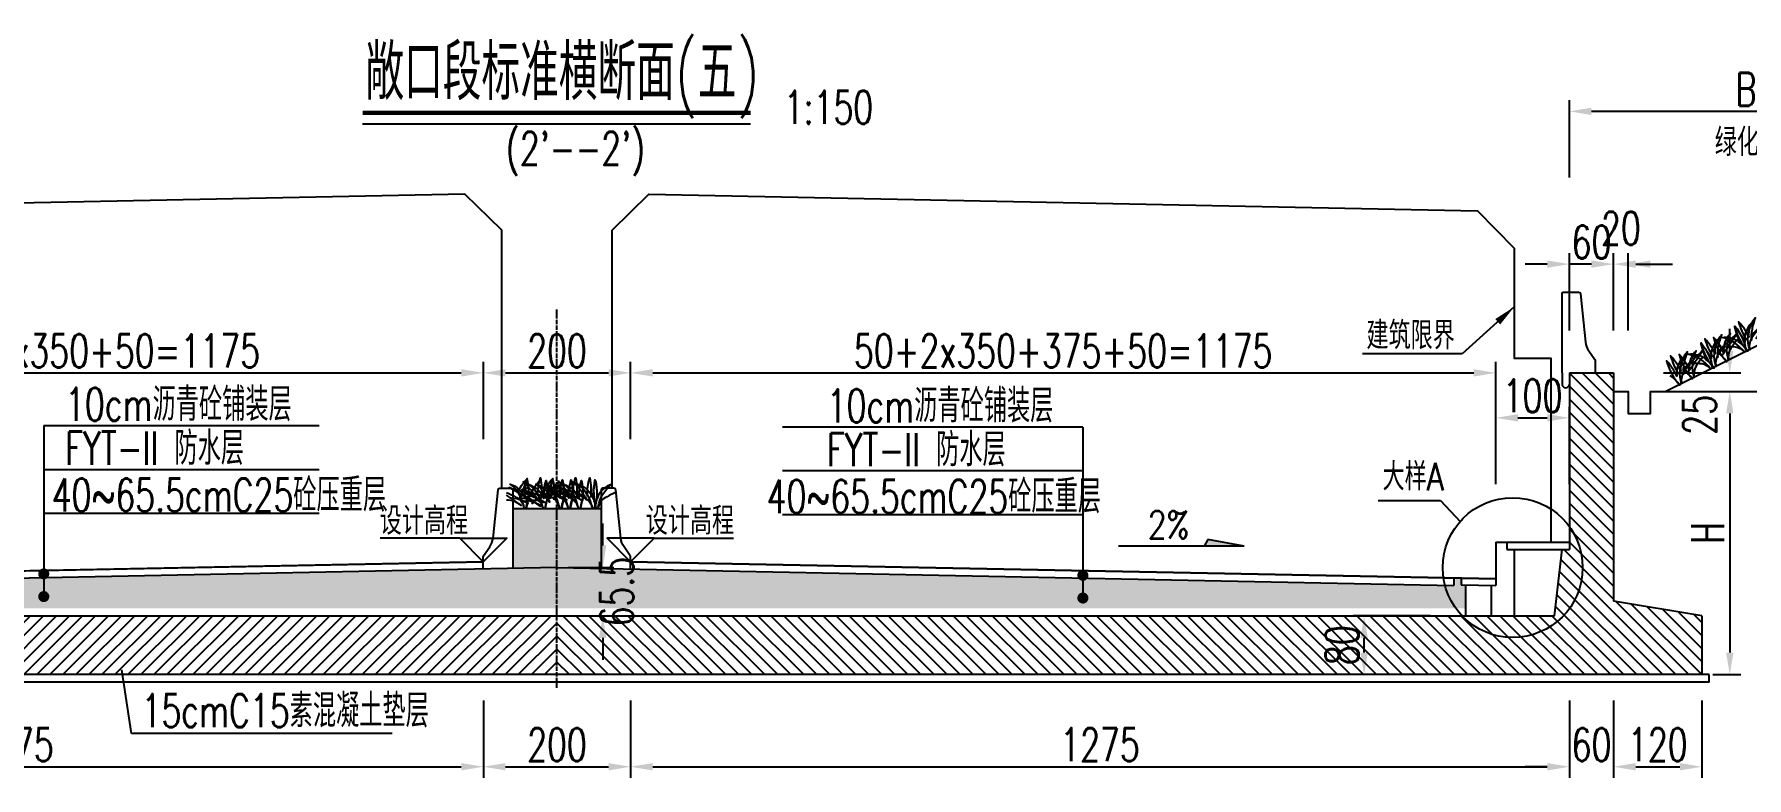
# Model space of a CAD drawing. Header units: millimetres. Extents: x -5615 to 11854, y -4751 to 15404.
# Drawn here: x 773 to 3099, y 1927 to 2938 of the extents above; entities that cross this region are included whole.
import ezdxf
from ezdxf.enums import TextEntityAlignment as Align

# ---------------------------------------------------------------- set-up
doc = ezdxf.new("R2010")
doc.units = ezdxf.units.MM
doc.header["$LTSCALE"] = 0.25
doc.header["$MEASUREMENT"] = 0
doc.linetypes.add('ACAD_ISO04W100', pattern=[30, 24, -3, 0, -3])
for name, color, linetype in [('3', 3, 'Continuous'), ('中心线', 5, 'ACAD_ISO04W100'), ('填充', 8, 'Continuous'), ('尺寸', 7, 'Continuous'), ('建筑限界', 9, 'Continuous'), ('文字', 7, 'Continuous'), ('标注', 7, 'Continuous'), ('次轮廓线', 7, 'Continuous'), ('轮廓线', 1, 'Continuous')]:
    doc.layers.add(name, color=color, linetype=linetype)
doc.styles.get("Standard").update_dxf_attribs({"font": 'simplex1.shx', "width": 0.7, "bigfont": 'hztxt.shx'})
doc.dimstyles.new('150', dxfattribs={"dimscale": 15, "dimtxt": 3, "dimasz": 2, "dimexe": 1, "dimexo": 1, "dimgap": 0.5, "dimtad": 1, "dimdec": 1, "dimdsep": 46, "dimtxsty": 'Standard', "dimcen": 0.5, "dimadec": 0, "dimazin": 0, "dimtfac": 1, "dimtdec": 1, "dimtofl": 0, "dimtmove": 2, "dimatfit": 3, "dimfxl": 0, "dimtolj": 1, "dimtzin": 0, "dimarcsym": 0})

# ---------------------------------------------------------------- blocks, each defined once
blk = doc.blocks.new('*D41')
at = {"layer": '标注', "color": 0, "lineweight": -2}
for p, q in [((107.9, 2032.3), (107.9, 1927.3)), ((1382.9, 2032.3), (1382.9, 1927.3)), ((137.9, 1942.3), (1352.9, 1942.3))]:
    blk.add_line(p, q, dxfattribs=at)
at = {"layer": '标注', "color": 0}
for points in [[(137.9, 1947.3), (137.9, 1937.3), (107.9, 1942.3)], [(1352.9, 1947.3), (1352.9, 1937.3), (1382.9, 1942.3)]]:
    blk.add_solid(points, dxfattribs=at)
at = {"layer": '标注', "color": 0, "insert": (745.4, 1972.3), "char_height": 45, "attachment_point": 5}
blk.add_mtext('\\A1;1275', dxfattribs=at)
blk = doc.blocks.new('*D42')
at = {"layer": '标注', "color": 0, "lineweight": -2}
for p, q in [((1382.9, 2032.3), (1382.9, 1927.3)), ((1582.9, 2032.3), (1582.9, 1927.3)), ((1412.9, 1942.3), (1552.9, 1942.3))]:
    blk.add_line(p, q, dxfattribs=at)
at = {"layer": '标注', "color": 0}
for points in [[(1412.9, 1947.3), (1412.9, 1937.3), (1382.9, 1942.3)], [(1552.9, 1947.3), (1552.9, 1937.3), (1582.9, 1942.3)]]:
    blk.add_solid(points, dxfattribs=at)
at = {"layer": '标注', "color": 0, "insert": (1482.9, 1972.3), "char_height": 45, "attachment_point": 5}
blk.add_mtext('\\A1;200', dxfattribs=at)
blk = doc.blocks.new('*D43')
at = {"layer": '标注', "color": 0, "lineweight": -2}
for p, q in [((1582.9, 2032.3), (1582.9, 1927.3)), ((2857.9, 2032.3), (2857.9, 1927.3)), ((1612.9, 1942.3), (2827.9, 1942.3))]:
    blk.add_line(p, q, dxfattribs=at)
at = {"layer": '标注', "color": 0}
for points in [[(1612.9, 1947.3), (1612.9, 1937.3), (1582.9, 1942.3)], [(2827.9, 1947.3), (2827.9, 1937.3), (2857.9, 1942.3)]]:
    blk.add_solid(points, dxfattribs=at)
at = {"layer": '标注', "color": 0, "insert": (2220.4, 1972.3), "char_height": 45, "attachment_point": 5}
blk.add_mtext('\\A1;1275', dxfattribs=at)
blk = doc.blocks.new('*D44')
at = {"layer": '标注', "color": 0, "lineweight": -2}
for p, q in [((2857.9, 2032.3), (2857.9, 1927.3)), ((2917.9, 2032.3), (2917.9, 1927.3)), ((2827.9, 1942.3), (2797.9, 1942.3)), ((2947.9, 1942.3), (2977.9, 1942.3))]:
    blk.add_line(p, q, dxfattribs=at)
at = {"layer": '标注', "color": 0}
for points in [[(2827.9, 1947.3), (2827.9, 1937.3), (2857.9, 1942.3)], [(2947.9, 1947.3), (2947.9, 1937.3), (2917.9, 1942.3)]]:
    blk.add_solid(points, dxfattribs=at)
at = {"layer": '标注', "color": 0, "insert": (2887.9, 1972.3), "char_height": 45, "attachment_point": 5}
blk.add_mtext('\\A1;60', dxfattribs=at)
blk = doc.blocks.new('*D45')
at = {"layer": '标注', "color": 0, "lineweight": -2}
for p, q in [((2917.9, 2032.3), (2917.9, 1927.3)), ((3037.9, 2032.3), (3037.9, 1927.3)), ((2947.9, 1942.3), (3007.9, 1942.3))]:
    blk.add_line(p, q, dxfattribs=at)
at = {"layer": '标注', "color": 0}
for points in [[(2947.9, 1947.3), (2947.9, 1937.3), (2917.9, 1942.3)], [(3007.9, 1947.3), (3007.9, 1937.3), (3037.9, 1942.3)]]:
    blk.add_solid(points, dxfattribs=at)
at = {"layer": '标注', "color": 0, "insert": (2977.9, 1972.3), "char_height": 45, "attachment_point": 5}
blk.add_mtext('\\A1;120', dxfattribs=at)
blk = doc.blocks.new('*D51')
at = {"layer": '标注', "color": 0, "lineweight": -2}
for p, q in [((207.9, 2387.6), (207.9, 2492.6)), ((1382.9, 2387.6), (1382.9, 2492.6)), ((237.9, 2477.6), (1352.9, 2477.6))]:
    blk.add_line(p, q, dxfattribs=at)
at = {"layer": '标注', "color": 0}
for points in [[(237.9, 2482.6), (237.9, 2472.6), (207.9, 2477.6)], [(1352.9, 2482.6), (1352.9, 2472.6), (1382.9, 2477.6)]]:
    blk.add_solid(points, dxfattribs=at)
at = {"layer": '标注', "color": 0, "insert": (795.4, 2507.6), "char_height": 45, "attachment_point": 5}
blk.add_mtext('\\A1;50+375+2x350+50=1175', dxfattribs=at)
blk = doc.blocks.new('*D52')
at = {"layer": '标注', "color": 0, "lineweight": -2}
for p, q in [((1382.9, 2387.6), (1382.9, 2492.6)), ((1582.9, 2387.6), (1582.9, 2492.6)), ((1412.9, 2477.6), (1552.9, 2477.6))]:
    blk.add_line(p, q, dxfattribs=at)
at = {"layer": '标注', "color": 0}
for points in [[(1412.9, 2482.6), (1412.9, 2472.6), (1382.9, 2477.6)], [(1552.9, 2482.6), (1552.9, 2472.6), (1582.9, 2477.6)]]:
    blk.add_solid(points, dxfattribs=at)
at = {"layer": '标注', "color": 0, "insert": (1482.9, 2507.6), "char_height": 45, "attachment_point": 5}
blk.add_mtext('\\A1;200', dxfattribs=at)
blk = doc.blocks.new('*D53')
at = {"layer": '标注', "color": 0, "lineweight": -2}
for p, q in [((2857.9, 2535.4), (2857.9, 2640.4)), ((2917.9, 2535.4), (2917.9, 2640.4)), ((2827.9, 2625.4), (2797.9, 2625.4)), ((2947.9, 2625.4), (2977.9, 2625.4))]:
    blk.add_line(p, q, dxfattribs=at)
at = {"layer": '标注', "color": 0}
for points in [[(2827.9, 2630.4), (2827.9, 2620.4), (2857.9, 2625.4)], [(2947.9, 2630.4), (2947.9, 2620.4), (2917.9, 2625.4)]]:
    blk.add_solid(points, dxfattribs=at)
at = {"layer": '标注', "color": 0, "insert": (2887.9, 2655.4), "char_height": 45, "attachment_point": 5}
blk.add_mtext('\\A1;60', dxfattribs=at)
blk = doc.blocks.new('*D54')
at = {"layer": '标注', "color": 0, "lineweight": -2}
for p, q in [((1582.9, 2387.6), (1582.9, 2492.6)), ((2757.9, 2387.6), (2757.9, 2492.6)), ((1612.9, 2477.6), (2727.9, 2477.6))]:
    blk.add_line(p, q, dxfattribs=at)
at = {"layer": '标注', "color": 0}
for points in [[(1612.9, 2482.6), (1612.9, 2472.6), (1582.9, 2477.6)], [(2727.9, 2482.6), (2727.9, 2472.6), (2757.9, 2477.6)]]:
    blk.add_solid(points, dxfattribs=at)
at = {"layer": '标注', "color": 0, "insert": (2170.4, 2507.6), "char_height": 45, "attachment_point": 5}
blk.add_mtext('\\A1;50+2x350+375+50=1175', dxfattribs=at)
blk = doc.blocks.new('*D55')
at = {"layer": '标注', "color": 0, "lineweight": -2}
for p, q in [((2757.9, 2326.5), (2757.9, 2431.5)), ((2857.9, 2326.5), (2857.9, 2431.5)), ((2787.9, 2416.5), (2827.9, 2416.5))]:
    blk.add_line(p, q, dxfattribs=at)
at = {"layer": '标注', "color": 0}
for points in [[(2787.9, 2421.5), (2787.9, 2411.5), (2757.9, 2416.5)], [(2827.9, 2421.5), (2827.9, 2411.5), (2857.9, 2416.5)]]:
    blk.add_solid(points, dxfattribs=at)
at = {"layer": '标注', "color": 0, "insert": (2807.9, 2446.5), "char_height": 45, "attachment_point": 5}
blk.add_mtext('\\A1;100', dxfattribs=at)
blk = doc.blocks.new('箭头')
at = {"layer": '尺寸'}
blk.add_hatch(color=256, dxfattribs=at).paths.add_polyline_path([(0, 0), (-0.35, 0.6), (-3.63, 0)])
for p, q in [((-3.63, 0), (-0.35, 0.6)), ((-3.63, 0), (7.74, 0)), ((-0.35, 0.6), (0, 0))]:
    blk.add_line(p, q, dxfattribs=at)
blk = doc.blocks.new('*D159')
at = {"layer": '标注', "color": 0, "lineweight": -2}
for p, q in [((2669.1, 2147.5), (2564.1, 2147.5)), ((2579.1, 2097.5), (2579.1, 2117.5)), ((2669.1, 2067.5), (2564.1, 2067.5))]:
    blk.add_line(p, q, dxfattribs=at)
at = {"layer": '标注', "color": 0}
for points in [[(2574.1, 2117.5), (2584.1, 2117.5), (2579.1, 2147.5)], [(2574.1, 2097.5), (2584.1, 2097.5), (2579.1, 2067.5)]]:
    blk.add_solid(points, dxfattribs=at)
at = {"layer": '标注', "color": 0, "insert": (2549.1, 2107.5), "char_height": 45, "attachment_point": 5, "rotation": 90}
blk.add_mtext('\\A1;80', dxfattribs=at)
blk = doc.blocks.new('*D242')
at = {"layer": '标注', "color": 0, "lineweight": -2}
for p, q in [((2985.7, 2452.5), (3090.7, 2452.5)), ((3075.7, 2422.5), (3075.7, 2097.5)), ((3052.9, 2067.5), (3090.7, 2067.5))]:
    blk.add_line(p, q, dxfattribs=at)
at = {"layer": '标注', "color": 0}
for points in [[(3070.7, 2422.5), (3080.7, 2422.5), (3075.7, 2452.5)], [(3070.7, 2097.5), (3080.7, 2097.5), (3075.7, 2067.5)]]:
    blk.add_solid(points, dxfattribs=at)
at = {"layer": '标注', "color": 0, "insert": (3045.7, 2260), "char_height": 45, "attachment_point": 5, "rotation": 90}
blk.add_mtext('\\A1;H', dxfattribs=at)
blk = doc.blocks.new('*D245')
at = {"layer": '标注', "color": 0, "lineweight": -2}
for p, q in [((1545, 2243), (1545, 2273)), ((1497.9, 2213), (1560, 2213)), ((1497.9, 2147.5), (1560, 2147.5)), ((1545, 2117.5), (1545, 2087.5))]:
    blk.add_line(p, q, dxfattribs=at)
at = {"layer": '标注', "color": 0}
for points in [[(1540, 2243), (1550, 2243), (1545, 2213)], [(1540, 2117.5), (1550, 2117.5), (1545, 2147.5)]]:
    blk.add_solid(points, dxfattribs=at)
at = {"layer": '标注', "color": 0, "insert": (1564.2, 2180.2), "char_height": 45, "attachment_point": 5, "rotation": 90}
blk.add_mtext('\\A1;65.5', dxfattribs=at)
blk = doc.blocks.new('*D256')
at = {"layer": '标注', "color": 0, "lineweight": -2}
for p, q in [((2857.9, 2743), (2857.9, 2848)), ((3337.9, 2743), (3337.9, 2848)), ((3307.9, 2833), (2887.9, 2833))]:
    blk.add_line(p, q, dxfattribs=at)
at = {"layer": '标注', "color": 0}
for points in [[(2887.9, 2838), (2887.9, 2828), (2857.9, 2833)], [(3307.9, 2838), (3307.9, 2828), (3337.9, 2833)]]:
    blk.add_solid(points, dxfattribs=at)
at = {"layer": '标注', "color": 0, "insert": (3097.9, 2863), "char_height": 45, "attachment_point": 5}
blk.add_mtext('\\A1;B', dxfattribs=at)
blk = doc.blocks.new('*D268')
at = {"layer": '标注', "color": 0, "lineweight": -2}
for p, q in [((3075.7, 2507.5), (3075.7, 2537.5)), ((2985.7, 2477.5), (3090.7, 2477.5)), ((3002.9, 2452.5), (3090.7, 2452.5)), ((3075.7, 2422.5), (3075.7, 2392.5))]:
    blk.add_line(p, q, dxfattribs=at)
at = {"layer": '标注', "color": 0}
for points in [[(3070.7, 2507.5), (3080.7, 2507.5), (3075.7, 2477.5)], [(3070.7, 2422.5), (3080.7, 2422.5), (3075.7, 2452.5)]]:
    blk.add_solid(points, dxfattribs=at)
at = {"layer": '标注', "color": 0, "insert": (3034.8, 2420.6), "char_height": 45, "attachment_point": 5, "rotation": 90}
blk.add_mtext('\\A1;25', dxfattribs=at)
blk = doc.blocks.new('*D304')
at = {"color": 0, "lineweight": -2}
for p, q in [((2917.9, 2535.4), (2917.9, 2640.4)), ((2937.9, 2535.4), (2937.9, 2640.4)), ((2887.9, 2625.4), (2857.9, 2625.4)), ((2967.9, 2625.4), (2997.9, 2625.4))]:
    blk.add_line(p, q, dxfattribs=at)
at = {"color": 0}
for points in [[(2887.9, 2630.4), (2887.9, 2620.4), (2917.9, 2625.4)], [(2967.9, 2630.4), (2967.9, 2620.4), (2937.9, 2625.4)]]:
    blk.add_solid(points, dxfattribs=at)
at = {"color": 0, "insert": (2927.9, 2674.1), "char_height": 45, "attachment_point": 5}
blk.add_mtext('\\A1;20', dxfattribs=at)

msp = doc.modelspace()

# ---------------------------------------------------------------- hatches: boundary and pattern name
at = {"layer": '填充'}
h = msp.add_hatch(dxfattribs=at)
h.set_pattern_fill('ANSI31', color=256, scale=100, style=0)
h.set_pattern_definition([(45, (0, -17.009), (-8.838835, 8.838835), [])])
h.paths.add_polyline_path([(1482.87, 2067.47), (1482.87, 2147.47), (253.65, 2147.47, -0.6771338), (89.84, 2212.97, -0.1578684), (107.87, 2268.66), (107.87, 2477.47), (47.87, 2477.47), (47.87, 2167.47), (-72.13, 2147.47), (-72.13, 2067.47)])
h.paths.add_polyline_path([(253.65, 2147.47), (127.98, 2147.47), (117.87, 2237.47), (107.87, 2237.47), (107.87, 2268.66, 0.1578684), (89.84, 2212.97, 0.6771338)], flags=17)
h.paths.add_polyline_path([(373.39, 2078.37), (373.39, 2136.57), (440.89, 2136.57), (440.89, 2078.37)], flags=24)
h = msp.add_hatch(dxfattribs=at)
h.set_pattern_fill('ANSI31', color=256, scale=100, style=0)
h.set_pattern_definition([(135, (2965.737, -17.009), (8.838835, 8.838835), [])])
h.paths.add_polyline_path([(1482.87, 2147.47), (2712.09, 2147.47, 0.6771338), (2875.9, 2212.97, 0.1578684), (2857.87, 2268.66), (2857.87, 2477.47), (2917.87, 2477.47), (2917.87, 2167.47), (3037.87, 2147.47), (3037.87, 2067.47), (1482.87, 2067.47)])
h.paths.add_polyline_path([(2712.09, 2147.47), (2837.76, 2147.47), (2847.87, 2237.47), (2857.87, 2237.47), (2857.87, 2268.66, -0.1578684), (2875.9, 2212.97, -0.6771338)], flags=17)
h.paths.add_polyline_path([(2592.35, 2078.37), (2592.35, 2136.57), (2524.85, 2136.57), (2524.85, 2078.37)], flags=24)
h = msp.add_hatch(dxfattribs=at)
h.set_pattern_fill('AR-SAND', color=256, style=0)
h.set_pattern_definition([(37.5, (0, 2534.5162), (-0.0629934, 1.9268238), [0, -1.52, 0, -1.7, 0, -1.625]), (7.5, (0, 2534.5162), (1.7697767, 2.822146), [0, -0.82, 0, -1.37, 0, -0.525]), (327.5, (-1.23, 2534.5162), (3.1141419, 0.005659), [0, -0.5, 0, -1.8, 0, -2.35]), (317.5, (-1.23, 2534.5162), (3.0061266, 0.8776756), [0, -0.25, 0, -1.18, 0, -1.35])])
h.paths.add_polyline_path([(1542.87, 2293.25), (1482.87, 2293.25), (1482.87, 2212.97), (1542.87, 2211.77)])
h.paths.add_polyline_path([(1482.87, 2293.25), (1422.87, 2293.25), (1422.87, 2211.77), (1482.87, 2212.97)])
h = msp.add_hatch(dxfattribs=at)
h.set_pattern_fill('AR-CONC', color=256, scale=5, style=0)
h.set_pattern_definition([(50, (-5e-13, 1627.947), (35.863, -3.1376), [3.75, -41.25]), (355, (-5e-13, 1627.947), (-6.9376, 37.6096), [3, -33]), (100.4514, (2.99, 1627.685), (28.9255, 34.472), [3.187, -35.0571]), (46.1842, (-5e-13, 1637.947), (53.362, -8.276), [5.625, -61.875]), (96.6356, (4.447, 1637.257), (46.7331, 48.7059), [4.7805, -52.5856]), (351.1842, (-5e-13, 1637.947), (46.7331, 48.706), [4.5, -49.5]), (21, (5, 1635.447), (29.84535, -20.13094), [3.75, -41.25]), (326, (5, 1635.447), (12.1658, 36.2575), [3, -33]), (71.4514, (7.487, 1633.77), (42.0111, 16.1265), [3.187, -35.0571]), (37.5, (-5e-13, 1627.947), (0.60799, 16.64469), [0, -32.6, 0, -33.5, 0, -33.125]), (7.5, (-5e-13, 1627.947), (13.15348, 19.72059), [0, -19.1, 0, -31.85, 0, -12.625]), (327.5, (-11.15, 1627.947), (26.69112, -1.12774), [0, -12.5, 0, -39, 0, -51.75]), (317.5, (-16.15, 1627.947), (29.1593, 5.00525), [0, -16.25, 0, -25.9, 0, -36.75])])
h.paths.add_polyline_path([(1382.87, 2157.47), (1382.87, 2210.97), (262.87, 2188.57), (262.87, 2198.57), (252.87, 2198.37), (252.87, 2188.27), (247.87, 2188.17), (247.87, 2157.47)])
h.paths.add_polyline_path([(1382.87, 2210.97), (1382.87, 2157.47), (1482.87, 2157.47), (1482.87, 2212.97)])
h = msp.add_hatch(dxfattribs=at)
h.set_pattern_fill('AR-CONC', color=256, scale=5, style=0)
h.set_pattern_definition([(130, (2965.737, 1627.947), (-35.863, -3.1376), [3.75, -41.25]), (185, (2965.737, 1627.947), (6.9376, 37.6096), [3, -33]), (79.5486, (2962.75, 1627.685), (-28.9255, 34.472), [3.187, -35.0571]), (133.8158, (2965.737, 1637.947), (-53.362, -8.276), [5.625, -61.875]), (83.3644, (2961.29, 1637.257), (-46.7331, 48.7059), [4.7805, -52.5856]), (188.8158, (2965.737, 1637.947), (-46.7331, 48.706), [4.5, -49.5]), (159, (2960.737, 1635.447), (-29.84535, -20.13094), [3.75, -41.25]), (214, (2960.737, 1635.447), (-12.1658, 36.2575), [3, -33]), (108.5486, (2958.25, 1633.77), (-42.0111, 16.1265), [3.187, -35.0571]), (142.5, (2965.737, 1627.947), (-0.60799, 16.64469), [0, -32.6, 0, -33.5, 0, -33.125]), (172.5, (2965.737, 1627.947), (-13.15348, 19.72059), [0, -19.1, 0, -31.85, 0, -12.625]), (212.5, (2976.887, 1627.947), (-26.69112, -1.12774), [0, -12.5, 0, -39, 0, -51.75]), (222.5, (2981.887, 1627.947), (-29.1593, 5.00525), [0, -16.25, 0, -25.9, 0, -36.75])])
h.paths.add_polyline_path([(1582.87, 2210.97), (2702.87, 2188.57), (2702.87, 2198.57), (2712.87, 2198.37), (2712.87, 2188.27), (2717.87, 2188.17), (2717.87, 2157.47), (1582.87, 2157.47)])
h.paths.add_polyline_path([(1482.87, 2212.97), (1582.87, 2210.97), (1582.87, 2157.47), (1482.87, 2157.47)])

# ---------------------------------------------------------------- linework, layer by layer
for p, q in [((1218.92, 2816.05), (1745.88, 2816.05)), ((3090.72, 2452.47), (3226.61, 2452.47)), ((2598.24, 2304.06), (2682.85, 2304.06)), ((2682.85, 2304.06), (2709.39, 2275.52)), ((1422.87, 2293.25), (1542.87, 2293.25)), ((1351.05, 2252.79), (1242.95, 2252.79)), ((1614.69, 2252.79), (1722.79, 2252.79)), ((904.86, 1987.68), (892.05, 2074.05)), ((1259.23, 1987.68), (904.86, 1987.68))]:
    msp.add_line(p, q)
at = {"ltscale": 100}
for p, q in [((785.89, 2406.01), (785.89, 2173.58)), ((785.89, 2406.01), (1159.77, 2406.01)), ((2197.16, 2404.03), (1789.2, 2404.03)), ((2197.16, 2404.03), (2197.16, 2171.6)), ((785.89, 2346.4), (1159.77, 2346.4)), ((2197.16, 2344.42), (1789.2, 2344.42)), ((785.89, 2286.8), (1159.77, 2286.8)), ((2197.16, 2284.82), (1789.2, 2284.82))]:
    msp.add_line(p, q, dxfattribs=at)
for points, format in [([(1218.92, 2831.05, 6, 6, 0), (1745.88, 2831.05, 0.6, 0.6, 0)], "xyseb"), ([(2847.87, 2477.47), (2847.87, 2584.97, -0.4142136), (2850.37, 2587.47), (2870.32, 2587.47, -0.3839793), (2872.8, 2585.23), (2879.69, 2519.49, 0.1263332), (2884.1, 2507.6), (2892.42, 2495.62, -0.1529225), (2892.87, 2494.19), (2892.87, 2477.47)], "xyb"), ([(1382.87, 2210.97), (1382.87, 2227.69, -0.1529225), (1383.32, 2229.12), (1391.63, 2241.1, 0.1263332), (1396.05, 2252.99), (1402.93, 2318.73, -0.3839793), (1405.42, 2320.97), (1420.37, 2320.97, -0.4142136), (1422.87, 2318.47), (1422.87, 2211.77)], "xyb"), ([(1582.87, 2210.97), (1582.87, 2227.69, 0.1529225), (1582.42, 2229.12), (1574.1, 2241.1, -0.1263332), (1569.69, 2252.99), (1562.8, 2318.73, 0.3839793), (1560.32, 2320.97), (1545.37, 2320.97, 0.4142136), (1542.87, 2318.47), (1542.87, 2211.77)], "xyb")]:
    msp.add_lwpolyline(points, format=format)
at = {"const_width": 7.5}
for points in [[(782.14, 2204.43, 1), (789.64, 2204.43, 1)], [(2200.91, 2202.45, -1), (2193.41, 2202.45, -1)], [(782.14, 2173.58, 1), (789.64, 2173.58, 1)], [(2200.91, 2171.6, -1), (2193.41, 2171.6, -1)]]:
    msp.add_lwpolyline(points, format="xyb", close=True, dxfattribs=at)
msp.add_circle((2780.9, 2212.97), 95)
at = {"layer": '3', "color": 9}
for points in [[(3065.13, 2513.28, -0.0394978), (3078.13, 2513.44, -0.232087), (3095.17, 2506.13, 0.1911867), (3064.51, 2525.88, -0.2267195), (3090.87, 2517.78, -0.091203), (3082.66, 2541.29, -0.1239074), (3098.25, 2506.78, -0.0624947), (3095.42, 2525.4)], [(3115.06, 2537.31, 0.0394978), (3107.13, 2527, 0.232087), (3102.75, 2508.98, -0.1911867), (3105.35, 2545.37, 0.2267195), (3096.01, 2519.42, 0.091203), (3082.13, 2540.09, 0.1239074), (3100.38, 2506.92, 0.0624947), (3087.19, 2520.35)], [(3111.01, 2524.34, 0.013375), (3131.21, 2554.04, 0.001492), (3107.17, 2531.12, 0.302407), (3105.14, 2522, -0.1063996), (3110.83, 2552.2, 0.2267195), (3101.49, 2526.26, 0.091203), (3087.61, 2546.93, 0.074282), (3098.61, 2522.25)], [(3019.38, 2490.4, -0.0394978), (3032.38, 2490.57, -0.232087), (3049.42, 2483.25, 0.1911867), (3018.76, 2503, -0.2267195), (3045.12, 2494.91, -0.091203), (3036.91, 2518.41, -0.1239074), (3052.5, 2483.91, -0.0624947), (3049.67, 2502.53)], [(3069.31, 2514.43, 0.0394978), (3061.38, 2504.13, 0.232087), (3057.01, 2486.11, -0.1911867), (3059.6, 2522.49, 0.2267195), (3050.27, 2496.54, 0.091203), (3036.38, 2517.21, 0.1239074), (3054.64, 2484.04, 0.0624947), (3041.44, 2497.48)], [(3065.26, 2501.47, 0.013375), (3085.46, 2531.16, 0.001492), (3061.43, 2508.25, 0.302407), (3059.39, 2499.13, -0.1063996), (3065.08, 2529.33, 0.2267195), (3055.75, 2503.38, 0.091203), (3041.86, 2524.05, 0.074282), (3052.86, 2499.38)], [(3086.46, 2523.01, 0.0394978), (3078.52, 2512.7, 0.232087), (3074.15, 2494.68, -0.1911867), (3076.75, 2531.06, 0.2267195), (3067.41, 2505.12, 0.091203), (3053.53, 2525.79, 0.1239074), (3071.78, 2492.61, 0.0624947), (3058.58, 2506.05)], [(3022.66, 2491.11, 0.0394978), (3014.73, 2480.8, 0.232087), (3010.35, 2462.78, -0.1911867), (3012.95, 2499.17, 0.2267195), (3003.61, 2473.22, 0.091203), (2989.73, 2493.89, 0.1239074), (3007.98, 2460.72, 0.0624947), (2994.79, 2474.15)], [(3018.61, 2478.14, 0.013375), (3038.81, 2507.84, 0.001492), (3014.77, 2484.92, 0.302407), (3012.74, 2475.8, -0.1063996), (3018.43, 2506, 0.2267195), (3009.09, 2480.06, 0.091203), (2995.21, 2500.73, 0.074282), (3006.21, 2476.05)], [(3039.8, 2499.68, 0.0394978), (3031.87, 2489.37, 0.232087), (3027.5, 2471.35, -0.1911867), (3030.09, 2507.74, 0.2267195), (3020.76, 2481.79, 0.091203), (3006.87, 2502.46, 0.1239074), (3025.13, 2469.29, 0.0624947), (3011.93, 2482.73)], [(1414.35, 2314.96, -0.0394978), (1426.05, 2309.29, -0.232087), (1438.02, 2295.13, 0.1911867), (1419.43, 2326.51, -0.2267195), (1439.38, 2307.48, -0.091203), (1442.56, 2332.17, -0.1239074), (1441.07, 2294.34, -0.0624947), (1446.86, 2312.26)], [(1449.47, 2304.34, -0.013375), (1418.13, 2321.86, -0.001492), (1449.87, 2312.12, -0.302407), (1455.77, 2304.87, 0.1063996), (1437.17, 2329.34, -0.2267195), (1457.13, 2310.31, -0.091203), (1460.3, 2335, -0.074282), (1461.5, 2308.02)], [(1431.15, 2317.89, -0.0656242), (1442.48, 2334.1, 0.0063244), (1440.16, 2328.19, 0.0063244)], [(1466.56, 2301.51, -0.013375), (1435.21, 2319.03, -0.001492), (1466.96, 2309.29, -0.302407), (1472.85, 2302.04, 0.1063996), (1454.26, 2326.51, -0.2267195), (1474.21, 2307.48, -0.091203), (1477.39, 2332.17, -0.074282), (1478.59, 2305.19)], [(1439.73, 2327.04, 0.0112436), (1436.03, 2316.39)], [(1440.05, 2314.12, -0.0394978), (1451.76, 2308.45, -0.232087), (1463.73, 2294.29, 0.1911867), (1445.13, 2325.67, -0.2267195), (1465.09, 2306.64, -0.091203), (1468.26, 2331.34, -0.1239074), (1466.77, 2293.5, -0.0624947), (1472.57, 2311.43)], [(1448.24, 2315.06, -0.0656242), (1459.56, 2331.27, 0.0063244), (1457.25, 2325.36, 0.0063244)], [(1461.65, 2307.03, -0.1130591), (1477.31, 2334.1, -0.0330136), (1466.37, 2307.08, -0.0330136)], [(1462.29, 2314.96, -0.0394978), (1473.99, 2309.29, -0.232087), (1485.96, 2295.13, 0.1911867), (1467.37, 2326.51, -0.2267195), (1487.32, 2307.48, -0.091203), (1490.5, 2332.17, -0.1239074), (1489.01, 2294.34, -0.0624947), (1494.8, 2312.26)], [(1497.41, 2304.34, -0.013375), (1466.07, 2321.86, -0.001492), (1497.81, 2312.12, -0.302407), (1503.71, 2304.87, 0.1063996), (1485.11, 2329.34, -0.2267195), (1505.07, 2310.31, -0.091203), (1508.24, 2335, -0.074282), (1509.44, 2308.02)], [(1466.36, 2307.63, -0.2245474), (1488.42, 2325.94, -0.0120292), (1470.64, 2304.77)], [(1473.94, 2314.22, -0.0656242), (1485.27, 2330.43, 0.0063244), (1482.95, 2324.53, 0.0063244)], [(1474.03, 2314.96, -0.0394978), (1485.73, 2309.29, -0.232087), (1497.7, 2295.13, 0.1911867), (1479.11, 2326.51, -0.2267195), (1499.06, 2307.48, -0.091203), (1502.24, 2332.17, -0.1239074), (1500.75, 2294.34, -0.0624947), (1506.54, 2312.26)], [(1516.58, 2304.34, -0.013375), (1485.23, 2321.86, -0.001492), (1516.98, 2312.12, -0.302407), (1522.87, 2304.87, 0.1063996), (1504.28, 2329.34, -0.2267195), (1524.23, 2310.31, -0.091203), (1527.41, 2335, -0.074282), (1528.61, 2308.02)], [(1487.99, 2314.12, -0.0394978), (1499.7, 2308.45, -0.232087), (1511.67, 2294.29, 0.1911867), (1493.07, 2325.67, -0.2267195), (1513.03, 2306.64, -0.091203), (1516.2, 2331.34, -0.1239074), (1514.71, 2293.5, -0.0624947), (1520.51, 2311.43)], [(1507.16, 2314.12, -0.0394978), (1518.86, 2308.45, -0.232087), (1530.83, 2294.29, 0.1911867), (1512.24, 2325.67, -0.2267195), (1532.19, 2306.64, -0.091203), (1535.37, 2331.34, -0.1239074), (1533.88, 2293.5, -0.0624947), (1539.67, 2311.43)], [(1562.57, 2314.96, 0.0394978), (1550.86, 2309.29, 0.232087), (1538.89, 2295.13, -0.1911867), (1557.49, 2326.51, 0.2267195), (1537.53, 2307.48, 0.091203), (1534.36, 2332.17, 0.1239074), (1535.85, 2294.34, 0.0624947), (1530.05, 2312.26)], [(1414.35, 2305.09, -0.2088897), (1434.15, 2297.16, 0.0309304), (1414.35, 2311.17)], [(1444.88, 2299.43, 0.0931805), (1425.61, 2306.91, -0.1501755), (1449.46, 2304.23, -0.1501755)], [(1432.25, 2307.6, -0.0444766), (1434.62, 2312.37)], [(1434.75, 2312.3, 0.0048651), (1433.38, 2307.61, 0.0048651)], [(1437.25, 2316.02, -0.0794345), (1444.41, 2322.2, -0.0794345)], [(1439.62, 2307.1, -0.0226272), (1441.14, 2308.78, -0.0226272)], [(1440.72, 2309.01, 0.0066718), (1439.66, 2307.1)], [(1440.05, 2304.25, -0.2088897), (1459.85, 2296.33, 0.0309304), (1440.05, 2310.33)], [(1461.97, 2296.6, 0.0931805), (1442.7, 2304.08, -0.1501755), (1466.55, 2301.4, -0.1501755)], [(1464.45, 2320.97, -0.0551464), (1470.68, 2323.11, 0.0175385), (1466.78, 2318.88)], [(1482.52, 2323.38, 0.0112436), (1478.82, 2312.73)], [(1480.04, 2312.35, -0.0794345), (1487.2, 2318.53, -0.0794345)], [(1448.98, 2299.53, -0.0444766), (1450.16, 2301.91)], [(1450.23, 2301.88, 0.0048651), (1449.54, 2299.54, 0.0048651)]]:
    msp.add_lwpolyline(points, format="xyb", dxfattribs=at)
at = {"layer": '中心线'}
msp.add_line((1482.87, 2049.68), (1482.87, 2563.55), dxfattribs=at)
at = {"layer": '建筑限界'}
for points in [[(1407.87, 2320.97), (1407.87, 2671.47), (1357.87, 2720.47), (232.87, 2697.97), (182.87, 2646.97), (182.87, 2497.47), (132.87, 2497.47), (132.87, 2247.47)], [(1557.87, 2320.97), (1557.87, 2671.47), (1607.87, 2720.47), (2732.87, 2697.97), (2782.87, 2646.97), (2782.87, 2497.47), (2832.87, 2497.47), (2832.87, 2247.47)], [(207.87, 2197.47), (1382.87, 2220.97)], [(2757.87, 2197.47), (1582.87, 2220.97)]]:
    msp.add_lwpolyline(points, dxfattribs=at)
at = {"layer": '次轮廓线'}
for p, q in [((2757.87, 2247.47), (2757.87, 2188.47)), ((2757.87, 2247.47), (2857.87, 2247.47)), ((2772.87, 2247.47), (2772.87, 2237.47)), ((2772.87, 2237.47), (2857.87, 2237.47)), ((2782.87, 2237.47), (2782.87, 2147.47)), ((1382.87, 2220.97), (207.87, 2197.47)), ((1482.87, 2212.97), (264.87, 2188.61)), ((1482.87, 2212.97), (2700.87, 2188.61)), ((1582.87, 2220.97), (2757.87, 2197.47)), ((2700.87, 2198.57), (2700.87, 2188.61)), ((2710.87, 2198.37), (2710.87, 2189.41)), ((2710.87, 2189.41), (2757.87, 2188.47)), ((2716.87, 2189.29), (2716.87, 2147.47)), ((2751.87, 2188.59), (2751.87, 2147.47)), ((3047.87, 2057.47), (-82.13, 2057.47)), ((3047.87, 2057.47), (3047.87, 2067.47))]:
    msp.add_line(p, q, dxfattribs=at)
for points in [[(1351.05, 2252.79), (1414.69, 2252.79), (1382.87, 2220.97)], [(1614.69, 2252.79), (1551.05, 2252.79), (1582.87, 2220.97)]]:
    msp.add_lwpolyline(points, close=True, dxfattribs=at)
at = {"layer": '轮廓线'}
for p, q in [((2987.87, 2452.47), (3337.87, 2627.47)), ((2847.87, 2477.47), (2847.87, 2462.47)), ((2857.87, 2477.47), (2917.87, 2477.47)), ((2857.87, 2477.47), (2857.87, 2237.47)), ((2917.87, 2477.47), (2917.87, 2167.47)), ((2837.76, 2147.47), (2847.87, 2237.47)), ((3037.87, 2147.47), (2917.87, 2167.47)), ((127.98, 2147.47), (2837.76, 2147.47)), ((3037.87, 2147.47), (3037.87, 2067.47)), ((3047.87, 2067.47), (-82.13, 2067.47))]:
    msp.add_line(p, q, dxfattribs=at)
msp.add_lwpolyline([(2917.87, 2452.47), (2937.87, 2452.47), (2937.87, 2422.47), (2967.87, 2422.47), (2967.87, 2452.47), (2987.87, 2452.47)], dxfattribs=at)
msp.add_arc((2852.87, 2462.47), 5, 180, 0, dxfattribs=at)

# ---------------------------------------------------------------- block references
at = {"layer": '尺寸', "xscale": -15, "yscale": 15, "zscale": 15}
msp.add_blockref('箭头', (2361.64, 2242.3), dxfattribs=at)

# ---------------------------------------------------------------- texts
at = {"width": 0.8}
msp.add_text('绿化带', height=37.5, dxfattribs=at).set_placement((3100.27, 2791.12), align=Align.MIDDLE_CENTER)
at = {"layer": '文字', "width": 0.7}
for s, height, p in [('敞口段标准横断面(五)', 75, (1222.83, 2848.55)), ('1:150', 45, (1790.88, 2816.05)), ("(2'--2')", 45, (1413.57, 2760.24)), ('10cm沥青砼铺装层', 45, (814.9, 2412.33)), ('10cm沥青砼铺装层', 45, (1849.35, 2410.35)), ('FYT-II 防水层', 45, (814.9, 2352.73)), ('FYT-II 防水层', 45, (1849.35, 2350.74)), ('40~65.5cmC25砼压重层', 45, (796.78, 2289.12)), ('40~65.5cmC25砼压重层', 45, (1767.72, 2287.14)), ('15cmC15素混凝土垫层', 45, (918.71, 1996.02))]:
    msp.add_text(s, height=height, dxfattribs=at).set_placement(p)
at = {"layer": '文字', "width": 0.8}
for s, p in [('建筑限界', (2642.3, 2528.45)), ('设计高程', (1302.26, 2276.42)), ('设计高程', (1663.47, 2276.42)), ('2%', (2313.48, 2271.25))]:
    msp.add_text(s, height=37.5, dxfattribs=at).set_placement(p, align=Align.MIDDLE_CENTER)
msp.add_text('大样A', height=37.5, rotation=360, dxfattribs=at).set_placement((2645.69, 2336.64), align=Align.MIDDLE_CENTER)

# ---------------------------------------------------------------- dimensions: what is measured, and where the dimension line sits
dim = msp.add_linear_dim(base=(2917.87, 2625.39), p1=(2937.87, 2452.47), p2=(2917.87, 2477.47), dimstyle='150')
dim.commit()
dim.dimension.update_dxf_attribs({"geometry": '*D304', "text_midpoint": (2927.87, 2674.14)})
at = {"layer": '标注'}
for base, p1, p2, angle, text, picture, middle in [((2857.87, 2832.95), (3337.87, 2627.47), (2857.87, 2477.47), 180, 'B', '*D256', (3097.87, 2862.95)), ((3075.72, 2067.47), (2917.87, 2452.47), (3037.87, 2067.47), 90, 'H', '*D242', (3045.72, 2259.97))]:
    dim = msp.add_linear_dim(base=base, p1=p1, p2=p2, angle=angle, text=text, dimstyle='150', dxfattribs=at)
    dim.commit()
    dim.dimension.update_dxf_attribs({"geometry": picture, "text_midpoint": middle})
for base, p1, p2, picture, middle in [((2917.87, 2625.39), (2857.87, 2247.47), (2917.87, 2177.47), '*D53', (2887.87, 2655.39)), ((1582.87, 2477.56), (1382.87, 2220.97), (1582.87, 2220.97), '*D52', (1482.87, 2507.56)), ((2857.87, 2416.53), (2757.87, 2247.47), (2857.87, 2247.47), '*D55', (2807.87, 2446.53)), ((1382.87, 1942.31), (107.87, 2237.47), (1382.87, 2147.47), '*D41', (745.37, 1972.31)), ((2857.87, 1942.31), (1582.87, 2147.47), (2857.87, 2237.47), '*D43', (2220.37, 1972.31)), ((2917.87, 1942.31), (2857.87, 2237.47), (2917.87, 2167.47), '*D44', (2887.87, 1972.31)), ((3037.87, 1942.31), (2917.87, 2167.47), (3037.87, 2067.47), '*D45', (2977.87, 1972.31)), ((1582.87, 1942.31), (1382.87, 2147.47), (1582.87, 2147.47), '*D42', (1482.87, 1972.31))]:
    dim = msp.add_linear_dim(base=base, p1=p1, p2=p2, dimstyle='150', dxfattribs=at)
    dim.commit()
    dim.dimension.update_dxf_attribs({"geometry": picture, "text_midpoint": middle})
for base, p1, p2, text, picture, middle in [((1382.87, 2477.56), (207.87, 2247.47), (1382.87, 2220.97), '50+375+2x350+50=<>', '*D51', (795.37, 2507.56)), ((2757.87, 2477.56), (1582.87, 2187.44), (2757.87, 2247.47), '50+2x350+375+50=<>', '*D54', (2170.37, 2507.56))]:
    dim = msp.add_linear_dim(base=base, p1=p1, p2=p2, text=text, dimstyle='150', dxfattribs=at)
    dim.commit()
    dim.dimension.update_dxf_attribs({"geometry": picture, "text_midpoint": middle})
for base, p1, p2, picture, middle in [((3075.72, 2477.47), (2987.87, 2452.47), (2917.87, 2477.47), '*D268', (3034.81, 2420.56)), ((1544.95, 2147.47), (1482.87, 2212.97), (1482.87, 2147.47), '*D245', (1564.17, 2180.22))]:
    dim = msp.add_linear_dim(base=base, p1=p1, p2=p2, angle=90, dimstyle='150', dxfattribs=at)
    dim.commit()
    dim.dimension.update_dxf_attribs({"geometry": picture, "text_midpoint": middle, "dimtype": 160})
dim = msp.add_linear_dim(base=(2579.06, 2147.47), p1=(3047.87, 2067.47), p2=(2837.76, 2147.47), angle=90, dimstyle='150', dxfattribs=at)
dim.commit()
dim.dimension.update_dxf_attribs({"geometry": '*D159', "text_midpoint": (2549.06, 2107.47)})

# ---------------------------------------------------------------- leaders
msp.add_leader([(2782.87, 2567.22), (2712.4, 2503.58), (2577.02, 2503.58)], dimstyle='150', dxfattribs=at)

doc.saveas('drawing.dxf')
